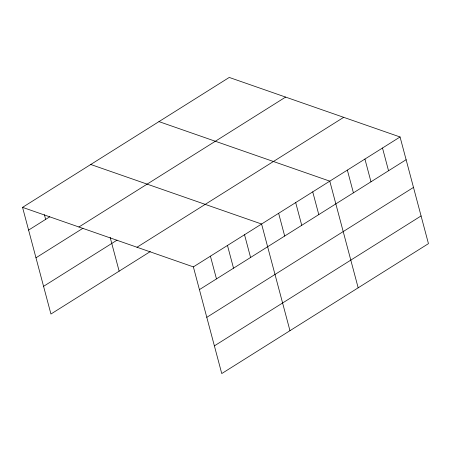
<?xml version="1.0" encoding="UTF-8"?>
<svg xmlns="http://www.w3.org/2000/svg" width="451" height="451" viewBox="0 0 451 451"><rect width="100%" height="100%" fill="white"/><g stroke="black" fill="none" stroke-linecap="round" stroke-linejoin="round"><path stroke-width="0.68" d="M22.55 207.359L229.249 77.437L400.065 136.974L428.45 243.641L221.751 373.563L193.372 266.891L22.55 207.359L50.935 314.026L150.307 251.568M28.599 230.095L49.768 216.79M78.919 227L285.618 97.083M35.973 257.792L83.012 228.223M43.561 286.329L117.063 240.129M136.997 247.244L343.696 117.328M193.372 266.891L400.065 136.974M199.421 289.632L406.12 159.71M206.789 317.329L413.488 187.407M214.383 345.866L421.082 215.944M158.972 121.612L329.788 181.144L358.173 287.817M90.758 164.485L261.58 224.017L289.965 330.69M382.499 148.018L388.548 170.754M364.927 159.056L370.981 181.798M347.36 170.1L353.409 192.842M312.735 191.861L318.789 214.603M295.687 202.584L301.736 225.32M278.633 213.3L284.682 236.036M244.527 234.734L250.576 257.476M227.473 245.451L233.528 268.193M210.42 256.174L216.474 278.91M110.145 237.344L119.143 271.152M44.407 214.693L45.652 219.378"/></g></svg>
